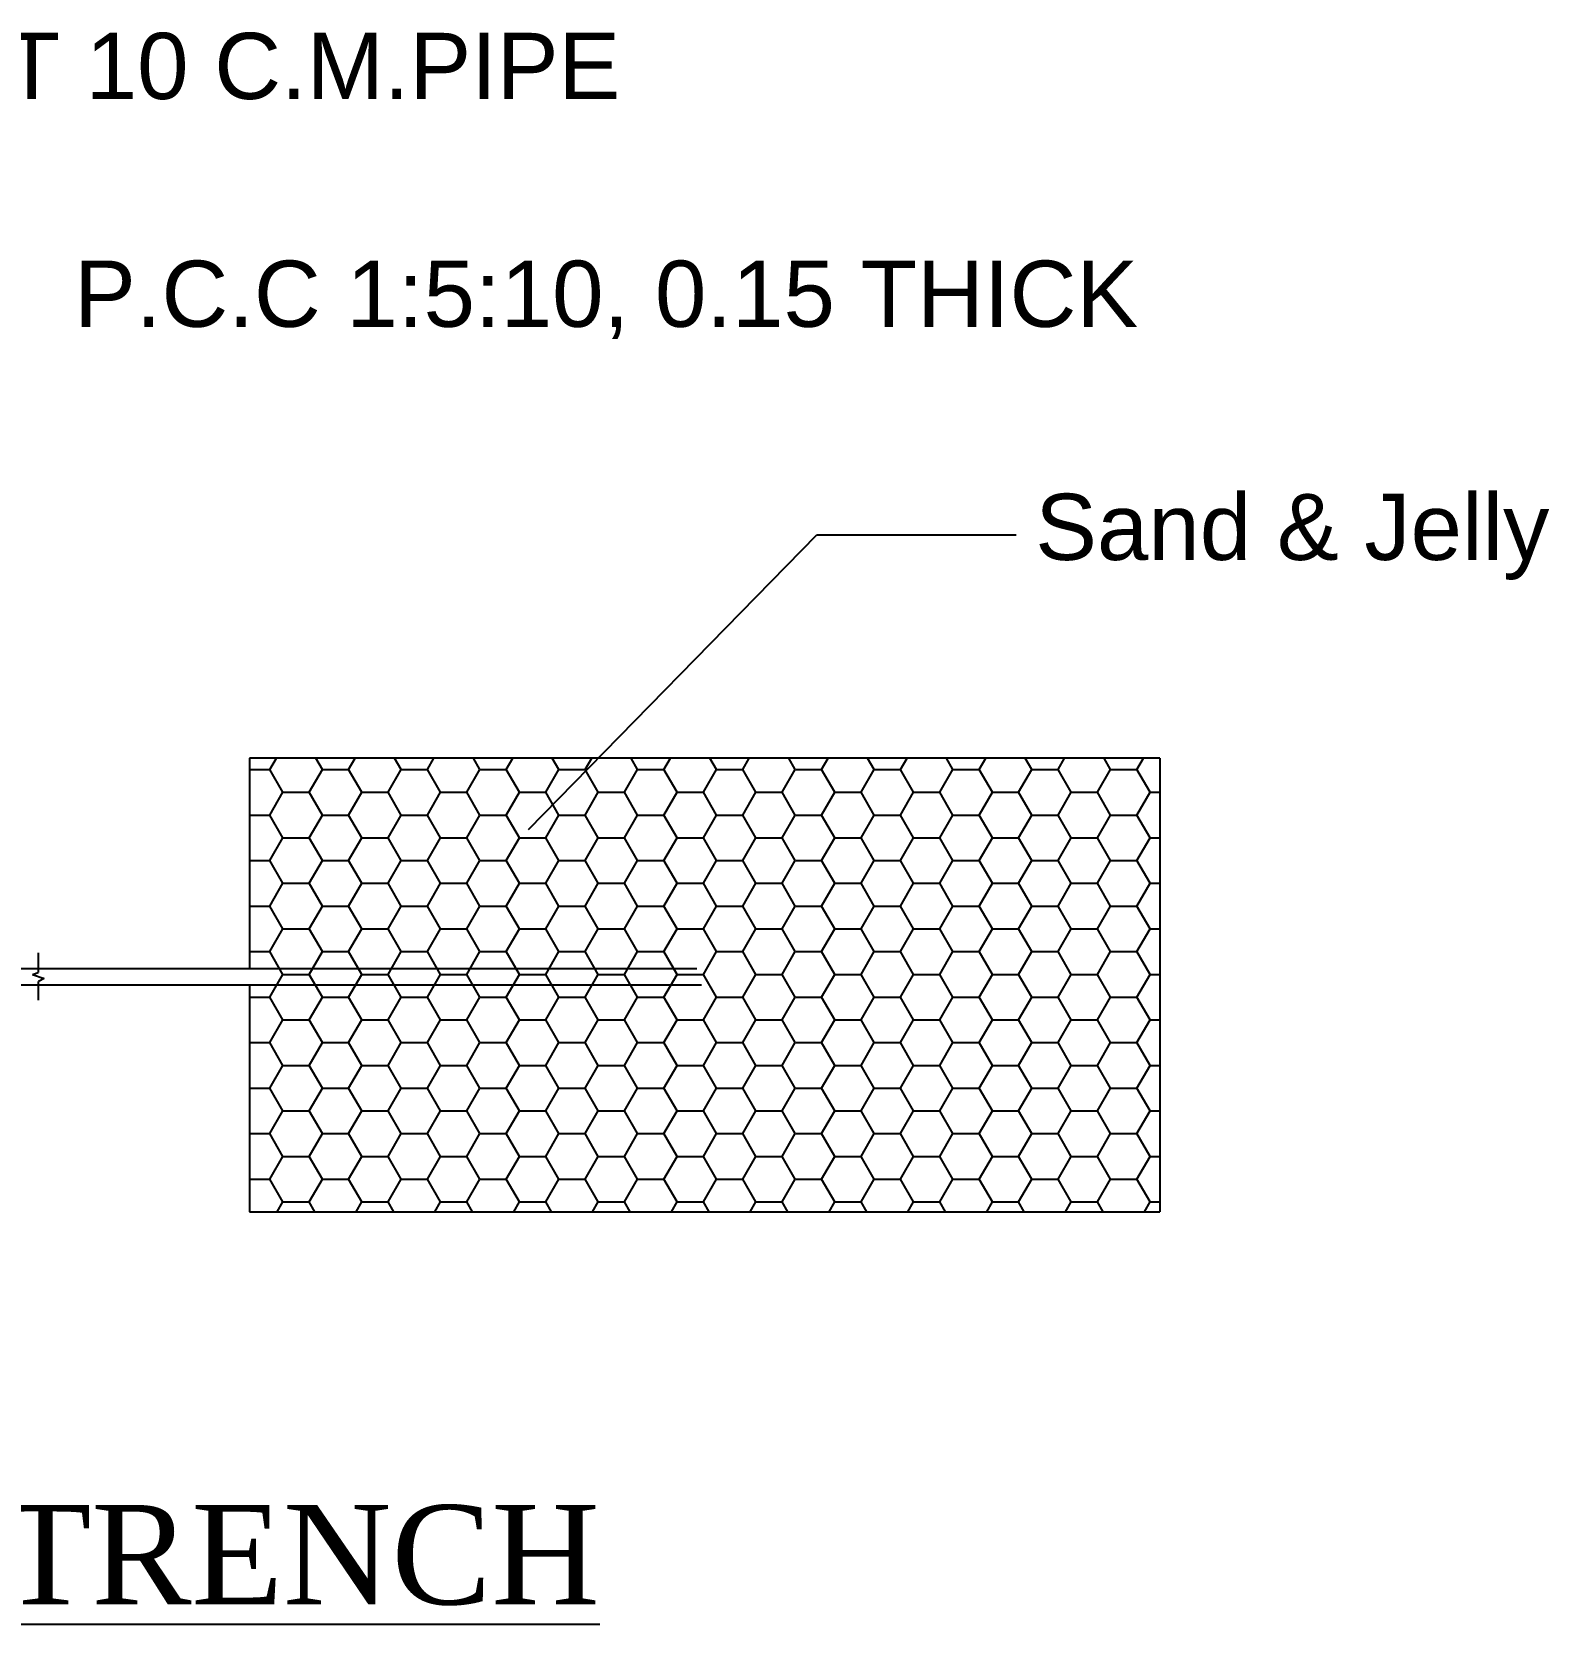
# Model space of a CAD drawing. Header units: metres. Extents: x 75088 to 75192, y -5136 to -5050.
# Drawn here: x 75099.718 to 75104.302, y -5059.92 to -5055.11 of the extents above; entities that cross this region are included whole.
import ezdxf

# ---------------------------------------------------------------- set-up
doc = ezdxf.new("R2010")
doc.units = ezdxf.units.M
doc.header["$MEASUREMENT"] = 0
doc.styles.get("Standard").update_dxf_attribs({"font": 'arial.ttf', "height": 0.25})
doc.styles.add('text - 0.30ht', font='times.ttf', dxfattribs={"height": 0.25})

# ---------------------------------------------------------------- blocks, each defined once
blk = doc.blocks.new('gbcbb')
at = {"ltscale": 0.5}
for p, q in [((4162.7907, -2559.9117), (4163.6612, -2559.0215)), ((4163.6612, -2559.0215), (4164.2641, -2559.0215)), ((4161.3097, -2560.2844), (4161.3097, -2560.3435)), ((4161.292, -2560.3494), (4161.3097, -2560.3435)), ((4161.292, -2560.3494), (4161.3275, -2560.3623)), ((4161.3097, -2560.3708), (4161.3097, -2560.4273)), ((4161.3275, -2560.3623), (4161.3101, -2560.3706))]:
    blk.add_line(p, q, dxfattribs=at)
at = {"color": 3}
for p, q in [((4164.6977, -2559.6965), (4161.9477, -2559.6965)), ((4161.9477, -2559.6965), (4161.9477, -2560.3315)), ((4164.6977, -2559.6965), (4164.6977, -2561.0665)), ((4161.9477, -2560.3815), (4161.9477, -2561.0665)), ((4161.9477, -2561.0665), (4164.6977, -2561.0665))]:
    blk.add_line(p, q, dxfattribs=at)
at = {"ltscale": 0.02}
for p, q in [((4162.009, -2559.7308), (4162.0289, -2559.6965)), ((4162.1678, -2559.7308), (4162.148, -2559.6965)), ((4162.2472, -2559.7308), (4162.267, -2559.6965)), ((4162.4059, -2559.7308), (4162.3861, -2559.6965)), ((4162.4853, -2559.7308), (4162.5051, -2559.6965)), ((4162.644, -2559.7308), (4162.6242, -2559.6965)), ((4162.7234, -2559.7308), (4162.7432, -2559.6965)), ((4162.8822, -2559.7308), (4162.8623, -2559.6965)), ((4162.9615, -2559.7308), (4162.9814, -2559.6965)), ((4163.1203, -2559.7308), (4163.1005, -2559.6965)), ((4163.1997, -2559.7308), (4163.2195, -2559.6965)), ((4163.3584, -2559.7308), (4163.3386, -2559.6965)), ((4163.4378, -2559.7308), (4163.4576, -2559.6965)), ((4163.5965, -2559.7308), (4163.5767, -2559.6965)), ((4163.6759, -2559.7308), (4163.6957, -2559.6965)), ((4163.8347, -2559.7308), (4163.8148, -2559.6965)), ((4163.914, -2559.7308), (4163.9339, -2559.6965)), ((4164.0728, -2559.7308), (4164.053, -2559.6965)), ((4164.1522, -2559.7308), (4164.172, -2559.6965)), ((4164.3109, -2559.7308), (4164.2911, -2559.6965)), ((4164.3903, -2559.7308), (4164.4101, -2559.6965)), ((4164.549, -2559.7308), (4164.5292, -2559.6965)), ((4164.6284, -2559.7308), (4164.6482, -2559.6965)), ((4161.9477, -2559.7308), (4162.0091, -2559.7308)), ((4162.0487, -2559.7995), (4162.009, -2559.7308)), ((4162.1281, -2559.7995), (4162.1678, -2559.7308)), ((4162.1678, -2559.7308), (4162.2472, -2559.7308)), ((4162.2869, -2559.7995), (4162.2472, -2559.7308)), ((4162.3662, -2559.7995), (4162.4059, -2559.7308)), ((4162.4059, -2559.7308), (4162.4853, -2559.7308)), ((4162.525, -2559.7995), (4162.4853, -2559.7308)), ((4162.6044, -2559.7995), (4162.644, -2559.7308)), ((4162.6441, -2559.7308), (4162.7234, -2559.7308)), ((4162.7631, -2559.7995), (4162.7234, -2559.7308)), ((4162.8425, -2559.7995), (4162.8822, -2559.7308)), ((4162.8822, -2559.7308), (4162.9616, -2559.7308)), ((4163.0012, -2559.7995), (4162.9615, -2559.7308)), ((4163.0806, -2559.7995), (4163.1203, -2559.7308)), ((4163.1203, -2559.7308), (4163.1997, -2559.7308)), ((4163.2394, -2559.7995), (4163.1997, -2559.7308)), ((4163.3187, -2559.7995), (4163.3584, -2559.7308)), ((4163.3584, -2559.7308), (4163.4378, -2559.7308)), ((4163.4775, -2559.7995), (4163.4378, -2559.7308)), ((4163.5569, -2559.7995), (4163.5965, -2559.7308)), ((4163.5966, -2559.7308), (4163.6759, -2559.7308)), ((4163.7156, -2559.7995), (4163.6759, -2559.7308)), ((4163.795, -2559.7995), (4163.8347, -2559.7308)), ((4163.8347, -2559.7308), (4163.9141, -2559.7308)), ((4163.9537, -2559.7995), (4163.914, -2559.7308)), ((4164.0331, -2559.7995), (4164.0728, -2559.7308)), ((4164.0728, -2559.7308), (4164.1522, -2559.7308)), ((4164.1919, -2559.7995), (4164.1522, -2559.7308)), ((4164.2712, -2559.7995), (4164.3109, -2559.7308)), ((4164.3109, -2559.7308), (4164.3903, -2559.7308)), ((4164.43, -2559.7995), (4164.3903, -2559.7308)), ((4164.5094, -2559.7995), (4164.549, -2559.7308)), ((4164.5491, -2559.7308), (4164.6284, -2559.7308)), ((4164.6681, -2559.7995), (4164.6284, -2559.7308)), ((4162.009, -2559.8682), (4162.0487, -2559.7995)), ((4162.0487, -2559.7995), (4162.1281, -2559.7995)), ((4162.1678, -2559.8683), (4162.1281, -2559.7995)), ((4162.2472, -2559.8682), (4162.2869, -2559.7995)), ((4162.2869, -2559.7995), (4162.3662, -2559.7995)), ((4162.4059, -2559.8683), (4162.3662, -2559.7995)), ((4162.4853, -2559.8682), (4162.525, -2559.7995)), ((4162.525, -2559.7995), (4162.6044, -2559.7995)), ((4162.644, -2559.8683), (4162.6044, -2559.7995)), ((4162.7234, -2559.8682), (4162.7631, -2559.7995)), ((4162.7631, -2559.7995), (4162.8425, -2559.7995)), ((4162.8822, -2559.8683), (4162.8425, -2559.7995)), ((4162.9615, -2559.8682), (4163.0012, -2559.7995)), ((4163.0012, -2559.7995), (4163.0806, -2559.7995)), ((4163.1203, -2559.8683), (4163.0806, -2559.7995)), ((4163.1997, -2559.8682), (4163.2394, -2559.7995)), ((4163.2394, -2559.7995), (4163.3187, -2559.7995)), ((4163.3584, -2559.8683), (4163.3187, -2559.7995)), ((4163.4378, -2559.8682), (4163.4775, -2559.7995)), ((4163.4775, -2559.7995), (4163.5569, -2559.7995)), ((4163.5965, -2559.8683), (4163.5569, -2559.7995)), ((4163.6759, -2559.8682), (4163.7156, -2559.7995)), ((4163.7156, -2559.7995), (4163.795, -2559.7995)), ((4163.8347, -2559.8683), (4163.795, -2559.7995)), ((4163.914, -2559.8682), (4163.9537, -2559.7995)), ((4163.9537, -2559.7995), (4164.0331, -2559.7995)), ((4164.0728, -2559.8683), (4164.0331, -2559.7995)), ((4164.1522, -2559.8682), (4164.1919, -2559.7995)), ((4164.1919, -2559.7995), (4164.2712, -2559.7995)), ((4164.3109, -2559.8683), (4164.2712, -2559.7995)), ((4164.3903, -2559.8682), (4164.43, -2559.7995)), ((4164.43, -2559.7995), (4164.5094, -2559.7995)), ((4164.549, -2559.8683), (4164.5094, -2559.7995)), ((4164.6284, -2559.8682), (4164.6681, -2559.7995)), ((4164.6681, -2559.7995), (4164.6977, -2559.7995)), ((4161.9477, -2559.8683), (4162.0091, -2559.8683)), ((4162.0487, -2559.937), (4162.009, -2559.8683)), ((4162.1281, -2559.937), (4162.1678, -2559.8682)), ((4162.1678, -2559.8683), (4162.2472, -2559.8683)), ((4162.2869, -2559.937), (4162.2472, -2559.8683)), ((4162.3662, -2559.937), (4162.4059, -2559.8682)), ((4162.4059, -2559.8683), (4162.4853, -2559.8683)), ((4162.525, -2559.937), (4162.4853, -2559.8683)), ((4162.6044, -2559.937), (4162.644, -2559.8682)), ((4162.6441, -2559.8683), (4162.7234, -2559.8683)), ((4162.7631, -2559.937), (4162.7234, -2559.8683)), ((4162.8425, -2559.937), (4162.8822, -2559.8682)), ((4162.8822, -2559.8683), (4162.9616, -2559.8683)), ((4163.0012, -2559.937), (4162.9615, -2559.8683)), ((4163.0806, -2559.937), (4163.1203, -2559.8682)), ((4163.1203, -2559.8683), (4163.1997, -2559.8683)), ((4163.2394, -2559.937), (4163.1997, -2559.8683)), ((4163.3187, -2559.937), (4163.3584, -2559.8682)), ((4163.3584, -2559.8683), (4163.4378, -2559.8683)), ((4163.4775, -2559.937), (4163.4378, -2559.8683)), ((4163.5569, -2559.937), (4163.5965, -2559.8682)), ((4163.5966, -2559.8683), (4163.6759, -2559.8683)), ((4163.7156, -2559.937), (4163.6759, -2559.8683)), ((4163.795, -2559.937), (4163.8347, -2559.8682)), ((4163.8347, -2559.8683), (4163.9141, -2559.8683)), ((4163.9537, -2559.937), (4163.914, -2559.8683)), ((4164.0331, -2559.937), (4164.0728, -2559.8682)), ((4164.0728, -2559.8683), (4164.1522, -2559.8683)), ((4164.1919, -2559.937), (4164.1522, -2559.8683)), ((4164.2712, -2559.937), (4164.3109, -2559.8682)), ((4164.3109, -2559.8683), (4164.3903, -2559.8683)), ((4164.43, -2559.937), (4164.3903, -2559.8683)), ((4164.5094, -2559.937), (4164.549, -2559.8682)), ((4164.5491, -2559.8683), (4164.6284, -2559.8683)), ((4164.6681, -2559.937), (4164.6284, -2559.8683)), ((4162.009, -2560.0057), (4162.0487, -2559.937)), ((4162.0487, -2559.937), (4162.1281, -2559.937)), ((4162.1678, -2560.0057), (4162.1281, -2559.937)), ((4162.2472, -2560.0057), (4162.2869, -2559.937)), ((4162.2869, -2559.937), (4162.3662, -2559.937)), ((4162.4059, -2560.0057), (4162.3662, -2559.937)), ((4162.4853, -2560.0057), (4162.525, -2559.937)), ((4162.525, -2559.937), (4162.6044, -2559.937)), ((4162.644, -2560.0057), (4162.6044, -2559.937)), ((4162.7234, -2560.0057), (4162.7631, -2559.937)), ((4162.7631, -2559.937), (4162.8425, -2559.937)), ((4162.8822, -2560.0057), (4162.8425, -2559.937)), ((4162.9615, -2560.0057), (4163.0012, -2559.937)), ((4163.0012, -2559.937), (4163.0806, -2559.937)), ((4163.1203, -2560.0057), (4163.0806, -2559.937)), ((4163.1997, -2560.0057), (4163.2394, -2559.937)), ((4163.2394, -2559.937), (4163.3187, -2559.937)), ((4163.3584, -2560.0057), (4163.3187, -2559.937)), ((4163.4378, -2560.0057), (4163.4775, -2559.937)), ((4163.4775, -2559.937), (4163.5569, -2559.937)), ((4163.5965, -2560.0057), (4163.5569, -2559.937)), ((4163.6759, -2560.0057), (4163.7156, -2559.937)), ((4163.7156, -2559.937), (4163.795, -2559.937)), ((4163.8347, -2560.0057), (4163.795, -2559.937)), ((4163.914, -2560.0057), (4163.9537, -2559.937)), ((4163.9537, -2559.937), (4164.0331, -2559.937)), ((4164.0728, -2560.0057), (4164.0331, -2559.937)), ((4164.1522, -2560.0057), (4164.1919, -2559.937)), ((4164.1919, -2559.937), (4164.2712, -2559.937)), ((4164.3109, -2560.0057), (4164.2712, -2559.937)), ((4164.3903, -2560.0057), (4164.43, -2559.937)), ((4164.43, -2559.937), (4164.5094, -2559.937)), ((4164.549, -2560.0057), (4164.5094, -2559.937)), ((4164.6284, -2560.0057), (4164.6681, -2559.937)), ((4164.6681, -2559.937), (4164.6977, -2559.937)), ((4161.9477, -2560.0057), (4162.0091, -2560.0057)), ((4162.0487, -2560.0745), (4162.009, -2560.0057)), ((4162.1281, -2560.0745), (4162.1678, -2560.0057)), ((4162.1678, -2560.0057), (4162.2472, -2560.0057)), ((4162.2869, -2560.0745), (4162.2472, -2560.0057)), ((4162.3662, -2560.0745), (4162.4059, -2560.0057)), ((4162.4059, -2560.0057), (4162.4853, -2560.0057)), ((4162.525, -2560.0745), (4162.4853, -2560.0057)), ((4162.6044, -2560.0745), (4162.644, -2560.0057)), ((4162.6441, -2560.0057), (4162.7234, -2560.0057)), ((4162.7631, -2560.0745), (4162.7234, -2560.0057)), ((4162.8425, -2560.0745), (4162.8822, -2560.0057)), ((4162.8822, -2560.0057), (4162.9616, -2560.0057)), ((4163.0012, -2560.0745), (4162.9615, -2560.0057)), ((4163.0806, -2560.0745), (4163.1203, -2560.0057)), ((4163.1203, -2560.0057), (4163.1997, -2560.0057)), ((4163.2394, -2560.0745), (4163.1997, -2560.0057)), ((4163.3187, -2560.0745), (4163.3584, -2560.0057)), ((4163.3584, -2560.0057), (4163.4378, -2560.0057)), ((4163.4775, -2560.0745), (4163.4378, -2560.0057)), ((4163.5569, -2560.0745), (4163.5965, -2560.0057)), ((4163.5966, -2560.0057), (4163.6759, -2560.0057)), ((4163.7156, -2560.0745), (4163.6759, -2560.0057)), ((4163.795, -2560.0745), (4163.8347, -2560.0057)), ((4163.8347, -2560.0057), (4163.9141, -2560.0057)), ((4163.9537, -2560.0745), (4163.914, -2560.0057)), ((4164.0331, -2560.0745), (4164.0728, -2560.0057)), ((4164.0728, -2560.0057), (4164.1522, -2560.0057)), ((4164.1919, -2560.0745), (4164.1522, -2560.0057)), ((4164.2712, -2560.0745), (4164.3109, -2560.0057)), ((4164.3109, -2560.0057), (4164.3903, -2560.0057)), ((4164.43, -2560.0745), (4164.3903, -2560.0057)), ((4164.5094, -2560.0745), (4164.549, -2560.0057)), ((4164.5491, -2560.0057), (4164.6284, -2560.0057)), ((4164.6681, -2560.0745), (4164.6284, -2560.0057)), ((4162.009, -2560.1432), (4162.0487, -2560.0745)), ((4162.0487, -2560.0745), (4162.1281, -2560.0745)), ((4162.1678, -2560.1432), (4162.1281, -2560.0745)), ((4162.2472, -2560.1432), (4162.2869, -2560.0745)), ((4162.2869, -2560.0745), (4162.3662, -2560.0745)), ((4162.4059, -2560.1432), (4162.3662, -2560.0745)), ((4162.4853, -2560.1432), (4162.525, -2560.0745)), ((4162.525, -2560.0745), (4162.6044, -2560.0745)), ((4162.644, -2560.1432), (4162.6044, -2560.0745)), ((4162.7234, -2560.1432), (4162.7631, -2560.0745)), ((4162.7631, -2560.0745), (4162.8425, -2560.0745)), ((4162.8822, -2560.1432), (4162.8425, -2560.0745)), ((4162.9615, -2560.1432), (4163.0012, -2560.0745)), ((4163.0012, -2560.0745), (4163.0806, -2560.0745)), ((4163.1203, -2560.1432), (4163.0806, -2560.0745)), ((4163.1997, -2560.1432), (4163.2394, -2560.0745)), ((4163.2394, -2560.0745), (4163.3187, -2560.0745)), ((4163.3584, -2560.1432), (4163.3187, -2560.0745)), ((4163.4378, -2560.1432), (4163.4775, -2560.0745)), ((4163.4775, -2560.0745), (4163.5569, -2560.0745)), ((4163.5965, -2560.1432), (4163.5569, -2560.0745)), ((4163.6759, -2560.1432), (4163.7156, -2560.0745)), ((4163.7156, -2560.0745), (4163.795, -2560.0745)), ((4163.8347, -2560.1432), (4163.795, -2560.0745)), ((4163.914, -2560.1432), (4163.9537, -2560.0745)), ((4163.9537, -2560.0745), (4164.0331, -2560.0745)), ((4164.0728, -2560.1432), (4164.0331, -2560.0745)), ((4164.1522, -2560.1432), (4164.1919, -2560.0745)), ((4164.1919, -2560.0745), (4164.2712, -2560.0745)), ((4164.3109, -2560.1432), (4164.2712, -2560.0745)), ((4164.3903, -2560.1432), (4164.43, -2560.0745)), ((4164.43, -2560.0745), (4164.5094, -2560.0745)), ((4164.549, -2560.1432), (4164.5094, -2560.0745)), ((4164.6284, -2560.1432), (4164.6681, -2560.0745)), ((4164.6681, -2560.0745), (4164.6977, -2560.0745)), ((4161.9477, -2560.1432), (4162.0091, -2560.1432)), ((4162.0487, -2560.212), (4162.009, -2560.1432)), ((4162.1281, -2560.2119), (4162.1678, -2560.1432)), ((4162.1678, -2560.1432), (4162.2472, -2560.1432)), ((4162.2869, -2560.212), (4162.2472, -2560.1432)), ((4162.3662, -2560.2119), (4162.4059, -2560.1432)), ((4162.4059, -2560.1432), (4162.4853, -2560.1432)), ((4162.525, -2560.212), (4162.4853, -2560.1432)), ((4162.6044, -2560.2119), (4162.644, -2560.1432)), ((4162.6441, -2560.1432), (4162.7234, -2560.1432)), ((4162.7631, -2560.212), (4162.7234, -2560.1432)), ((4162.8425, -2560.2119), (4162.8822, -2560.1432)), ((4162.8822, -2560.1432), (4162.9616, -2560.1432)), ((4163.0012, -2560.212), (4162.9615, -2560.1432)), ((4163.0806, -2560.2119), (4163.1203, -2560.1432)), ((4163.1203, -2560.1432), (4163.1997, -2560.1432)), ((4163.2394, -2560.212), (4163.1997, -2560.1432)), ((4163.3187, -2560.2119), (4163.3584, -2560.1432)), ((4163.3584, -2560.1432), (4163.4378, -2560.1432)), ((4163.4775, -2560.212), (4163.4378, -2560.1432)), ((4163.5569, -2560.2119), (4163.5965, -2560.1432)), ((4163.5966, -2560.1432), (4163.6759, -2560.1432)), ((4163.7156, -2560.212), (4163.6759, -2560.1432)), ((4163.795, -2560.2119), (4163.8347, -2560.1432)), ((4163.8347, -2560.1432), (4163.9141, -2560.1432)), ((4163.9537, -2560.212), (4163.914, -2560.1432)), ((4164.0331, -2560.2119), (4164.0728, -2560.1432)), ((4164.0728, -2560.1432), (4164.1522, -2560.1432)), ((4164.1919, -2560.212), (4164.1522, -2560.1432)), ((4164.2712, -2560.2119), (4164.3109, -2560.1432)), ((4164.3109, -2560.1432), (4164.3903, -2560.1432)), ((4164.43, -2560.212), (4164.3903, -2560.1432)), ((4164.5094, -2560.2119), (4164.549, -2560.1432)), ((4164.5491, -2560.1432), (4164.6284, -2560.1432)), ((4164.6681, -2560.212), (4164.6284, -2560.1432)), ((4162.009, -2560.2807), (4162.0487, -2560.2119)), ((4162.0487, -2560.212), (4162.1281, -2560.212)), ((4162.1678, -2560.2807), (4162.1281, -2560.212)), ((4162.2472, -2560.2807), (4162.2869, -2560.2119)), ((4162.2869, -2560.212), (4162.3662, -2560.212)), ((4162.4059, -2560.2807), (4162.3662, -2560.212)), ((4162.4853, -2560.2807), (4162.525, -2560.2119)), ((4162.525, -2560.212), (4162.6044, -2560.212)), ((4162.644, -2560.2807), (4162.6044, -2560.212)), ((4162.7234, -2560.2807), (4162.7631, -2560.2119)), ((4162.7631, -2560.212), (4162.8425, -2560.212)), ((4162.8822, -2560.2807), (4162.8425, -2560.212)), ((4162.9615, -2560.2807), (4163.0012, -2560.2119)), ((4163.0012, -2560.212), (4163.0806, -2560.212)), ((4163.1203, -2560.2807), (4163.0806, -2560.212)), ((4163.1997, -2560.2807), (4163.2394, -2560.2119)), ((4163.2394, -2560.212), (4163.3187, -2560.212)), ((4163.3584, -2560.2807), (4163.3187, -2560.212)), ((4163.4378, -2560.2807), (4163.4775, -2560.2119)), ((4163.4775, -2560.212), (4163.5569, -2560.212)), ((4163.5965, -2560.2807), (4163.5569, -2560.212)), ((4163.6759, -2560.2807), (4163.7156, -2560.2119)), ((4163.7156, -2560.212), (4163.795, -2560.212)), ((4163.8347, -2560.2807), (4163.795, -2560.212)), ((4163.914, -2560.2807), (4163.9537, -2560.2119)), ((4163.9537, -2560.212), (4164.0331, -2560.212)), ((4164.0728, -2560.2807), (4164.0331, -2560.212)), ((4164.1522, -2560.2807), (4164.1919, -2560.2119)), ((4164.1919, -2560.212), (4164.2712, -2560.212)), ((4164.3109, -2560.2807), (4164.2712, -2560.212)), ((4164.3903, -2560.2807), (4164.43, -2560.2119)), ((4164.43, -2560.212), (4164.5094, -2560.212)), ((4164.549, -2560.2807), (4164.5094, -2560.212)), ((4164.6284, -2560.2807), (4164.6681, -2560.2119)), ((4164.6681, -2560.212), (4164.6977, -2560.212)), ((4161.9477, -2560.2807), (4162.0091, -2560.2807)), ((4162.0487, -2560.3494), (4162.009, -2560.2807)), ((4162.1281, -2560.3494), (4162.1678, -2560.2807)), ((4162.1678, -2560.2807), (4162.2472, -2560.2807)), ((4162.2869, -2560.3494), (4162.2472, -2560.2807)), ((4162.3662, -2560.3494), (4162.4059, -2560.2807)), ((4162.4059, -2560.2807), (4162.4853, -2560.2807)), ((4162.525, -2560.3494), (4162.4853, -2560.2807)), ((4162.6044, -2560.3494), (4162.644, -2560.2807)), ((4162.6441, -2560.2807), (4162.7234, -2560.2807)), ((4162.7631, -2560.3494), (4162.7234, -2560.2807)), ((4162.8425, -2560.3494), (4162.8822, -2560.2807)), ((4162.8822, -2560.2807), (4162.9616, -2560.2807)), ((4163.0012, -2560.3494), (4162.9615, -2560.2807)), ((4163.0806, -2560.3494), (4163.1203, -2560.2807)), ((4163.1203, -2560.2807), (4163.1997, -2560.2807)), ((4163.2394, -2560.3494), (4163.1997, -2560.2807)), ((4163.3187, -2560.3494), (4163.3584, -2560.2807)), ((4163.3584, -2560.2807), (4163.4378, -2560.2807)), ((4163.4775, -2560.3494), (4163.4378, -2560.2807)), ((4163.5569, -2560.3494), (4163.5965, -2560.2807)), ((4163.5966, -2560.2807), (4163.6759, -2560.2807)), ((4163.7156, -2560.3494), (4163.6759, -2560.2807)), ((4163.795, -2560.3494), (4163.8347, -2560.2807)), ((4163.8347, -2560.2807), (4163.9141, -2560.2807)), ((4163.9537, -2560.3494), (4163.914, -2560.2807)), ((4164.0331, -2560.3494), (4164.0728, -2560.2807)), ((4164.0728, -2560.2807), (4164.1522, -2560.2807)), ((4164.1919, -2560.3494), (4164.1522, -2560.2807)), ((4164.2712, -2560.3494), (4164.3109, -2560.2807)), ((4164.3109, -2560.2807), (4164.3903, -2560.2807)), ((4164.43, -2560.3494), (4164.3903, -2560.2807)), ((4164.5094, -2560.3494), (4164.549, -2560.2807)), ((4164.5491, -2560.2807), (4164.6284, -2560.2807)), ((4164.6681, -2560.3494), (4164.6284, -2560.2807)), ((4161.0665, -2560.3315), (4163.2992, -2560.3315)), ((4161.0665, -2560.3815), (4163.3128, -2560.3815)), ((4162.009, -2560.4182), (4162.0487, -2560.3494)), ((4162.0487, -2560.3494), (4162.1281, -2560.3494)), ((4162.1678, -2560.4182), (4162.1281, -2560.3494)), ((4162.2472, -2560.4182), (4162.2869, -2560.3494)), ((4162.2869, -2560.3494), (4162.3662, -2560.3494)), ((4162.4059, -2560.4182), (4162.3662, -2560.3494)), ((4162.4853, -2560.4182), (4162.525, -2560.3494)), ((4162.525, -2560.3494), (4162.6044, -2560.3494)), ((4162.644, -2560.4182), (4162.6044, -2560.3494)), ((4162.7234, -2560.4182), (4162.7631, -2560.3494)), ((4162.7631, -2560.3494), (4162.8425, -2560.3494)), ((4162.8822, -2560.4182), (4162.8425, -2560.3494)), ((4162.9615, -2560.4182), (4163.0012, -2560.3494)), ((4163.0012, -2560.3494), (4163.0806, -2560.3494)), ((4163.1203, -2560.4182), (4163.0806, -2560.3494)), ((4163.1997, -2560.4182), (4163.2394, -2560.3494)), ((4163.2394, -2560.3494), (4163.3187, -2560.3494)), ((4163.3584, -2560.4182), (4163.3187, -2560.3494)), ((4163.4378, -2560.4182), (4163.4775, -2560.3494)), ((4163.4775, -2560.3494), (4163.5569, -2560.3494)), ((4163.5965, -2560.4182), (4163.5569, -2560.3494)), ((4163.6759, -2560.4182), (4163.7156, -2560.3494)), ((4163.7156, -2560.3494), (4163.795, -2560.3494)), ((4163.8347, -2560.4182), (4163.795, -2560.3494)), ((4163.914, -2560.4182), (4163.9537, -2560.3494)), ((4163.9537, -2560.3494), (4164.0331, -2560.3494)), ((4164.0728, -2560.4182), (4164.0331, -2560.3494)), ((4164.1522, -2560.4182), (4164.1919, -2560.3494)), ((4164.1919, -2560.3494), (4164.2712, -2560.3494)), ((4164.3109, -2560.4182), (4164.2712, -2560.3494)), ((4164.3903, -2560.4182), (4164.43, -2560.3494)), ((4164.43, -2560.3494), (4164.5094, -2560.3494)), ((4164.549, -2560.4182), (4164.5094, -2560.3494)), ((4164.6284, -2560.4182), (4164.6681, -2560.3494)), ((4164.6681, -2560.3494), (4164.6977, -2560.3494)), ((4161.9477, -2560.4182), (4162.0091, -2560.4182)), ((4162.0487, -2560.4869), (4162.009, -2560.4182)), ((4162.1281, -2560.4869), (4162.1678, -2560.4182)), ((4162.1678, -2560.4182), (4162.2472, -2560.4182)), ((4162.2869, -2560.4869), (4162.2472, -2560.4182)), ((4162.3662, -2560.4869), (4162.4059, -2560.4182)), ((4162.4059, -2560.4182), (4162.4853, -2560.4182)), ((4162.525, -2560.4869), (4162.4853, -2560.4182)), ((4162.6044, -2560.4869), (4162.644, -2560.4182)), ((4162.6441, -2560.4182), (4162.7234, -2560.4182)), ((4162.7631, -2560.4869), (4162.7234, -2560.4182)), ((4162.8425, -2560.4869), (4162.8822, -2560.4182)), ((4162.8822, -2560.4182), (4162.9616, -2560.4182)), ((4163.0012, -2560.4869), (4162.9615, -2560.4182)), ((4163.0806, -2560.4869), (4163.1203, -2560.4182)), ((4163.1203, -2560.4182), (4163.1997, -2560.4182)), ((4163.2394, -2560.4869), (4163.1997, -2560.4182)), ((4163.3187, -2560.4869), (4163.3584, -2560.4182)), ((4163.3584, -2560.4182), (4163.4378, -2560.4182)), ((4163.4775, -2560.4869), (4163.4378, -2560.4182)), ((4163.5569, -2560.4869), (4163.5965, -2560.4182)), ((4163.5966, -2560.4182), (4163.6759, -2560.4182)), ((4163.7156, -2560.4869), (4163.6759, -2560.4182)), ((4163.795, -2560.4869), (4163.8347, -2560.4182)), ((4163.8347, -2560.4182), (4163.9141, -2560.4182)), ((4163.9537, -2560.4869), (4163.914, -2560.4182)), ((4164.0331, -2560.4869), (4164.0728, -2560.4182)), ((4164.0728, -2560.4182), (4164.1522, -2560.4182)), ((4164.1919, -2560.4869), (4164.1522, -2560.4182)), ((4164.2712, -2560.4869), (4164.3109, -2560.4182)), ((4164.3109, -2560.4182), (4164.3903, -2560.4182)), ((4164.43, -2560.4869), (4164.3903, -2560.4182)), ((4164.5094, -2560.4869), (4164.549, -2560.4182)), ((4164.5491, -2560.4182), (4164.6284, -2560.4182)), ((4164.6681, -2560.4869), (4164.6284, -2560.4182)), ((4162.009, -2560.5557), (4162.0487, -2560.4869)), ((4162.0487, -2560.4869), (4162.1281, -2560.4869)), ((4162.1678, -2560.5557), (4162.1281, -2560.4869)), ((4162.2472, -2560.5557), (4162.2869, -2560.4869)), ((4162.2869, -2560.4869), (4162.3662, -2560.4869)), ((4162.4059, -2560.5557), (4162.3662, -2560.4869)), ((4162.4853, -2560.5557), (4162.525, -2560.4869)), ((4162.525, -2560.4869), (4162.6044, -2560.4869)), ((4162.644, -2560.5557), (4162.6044, -2560.4869)), ((4162.7234, -2560.5557), (4162.7631, -2560.4869)), ((4162.7631, -2560.4869), (4162.8425, -2560.4869)), ((4162.8822, -2560.5557), (4162.8425, -2560.4869)), ((4162.9615, -2560.5557), (4163.0012, -2560.4869)), ((4163.0012, -2560.4869), (4163.0806, -2560.4869)), ((4163.1203, -2560.5557), (4163.0806, -2560.4869)), ((4163.1997, -2560.5557), (4163.2394, -2560.4869)), ((4163.2394, -2560.4869), (4163.3187, -2560.4869)), ((4163.3584, -2560.5557), (4163.3187, -2560.4869)), ((4163.4378, -2560.5557), (4163.4775, -2560.4869)), ((4163.4775, -2560.4869), (4163.5569, -2560.4869)), ((4163.5965, -2560.5557), (4163.5569, -2560.4869)), ((4163.6759, -2560.5557), (4163.7156, -2560.4869)), ((4163.7156, -2560.4869), (4163.795, -2560.4869)), ((4163.8347, -2560.5557), (4163.795, -2560.4869)), ((4163.914, -2560.5557), (4163.9537, -2560.4869)), ((4163.9537, -2560.4869), (4164.0331, -2560.4869)), ((4164.0728, -2560.5557), (4164.0331, -2560.4869)), ((4164.1522, -2560.5557), (4164.1919, -2560.4869)), ((4164.1919, -2560.4869), (4164.2712, -2560.4869)), ((4164.3109, -2560.5557), (4164.2712, -2560.4869)), ((4164.3903, -2560.5557), (4164.43, -2560.4869)), ((4164.43, -2560.4869), (4164.5094, -2560.4869)), ((4164.549, -2560.5557), (4164.5094, -2560.4869)), ((4164.6284, -2560.5557), (4164.6681, -2560.4869)), ((4164.6681, -2560.4869), (4164.6977, -2560.4869)), ((4161.9477, -2560.5557), (4162.0091, -2560.5557)), ((4162.0487, -2560.6244), (4162.009, -2560.5557)), ((4162.1281, -2560.6244), (4162.1678, -2560.5557)), ((4162.1678, -2560.5557), (4162.2472, -2560.5557)), ((4162.2869, -2560.6244), (4162.2472, -2560.5557)), ((4162.3662, -2560.6244), (4162.4059, -2560.5557)), ((4162.4059, -2560.5557), (4162.4853, -2560.5557)), ((4162.525, -2560.6244), (4162.4853, -2560.5557)), ((4162.6044, -2560.6244), (4162.644, -2560.5557)), ((4162.6441, -2560.5557), (4162.7234, -2560.5557)), ((4162.7631, -2560.6244), (4162.7234, -2560.5557)), ((4162.8425, -2560.6244), (4162.8822, -2560.5557)), ((4162.8822, -2560.5557), (4162.9616, -2560.5557)), ((4163.0012, -2560.6244), (4162.9615, -2560.5557)), ((4163.0806, -2560.6244), (4163.1203, -2560.5557)), ((4163.1203, -2560.5557), (4163.1997, -2560.5557)), ((4163.2394, -2560.6244), (4163.1997, -2560.5557)), ((4163.3187, -2560.6244), (4163.3584, -2560.5557)), ((4163.3584, -2560.5557), (4163.4378, -2560.5557)), ((4163.4775, -2560.6244), (4163.4378, -2560.5557)), ((4163.5569, -2560.6244), (4163.5965, -2560.5557)), ((4163.5966, -2560.5557), (4163.6759, -2560.5557)), ((4163.7156, -2560.6244), (4163.6759, -2560.5557)), ((4163.795, -2560.6244), (4163.8347, -2560.5557)), ((4163.8347, -2560.5557), (4163.9141, -2560.5557)), ((4163.9537, -2560.6244), (4163.914, -2560.5557)), ((4164.0331, -2560.6244), (4164.0728, -2560.5557)), ((4164.0728, -2560.5557), (4164.1522, -2560.5557)), ((4164.1919, -2560.6244), (4164.1522, -2560.5557)), ((4164.2712, -2560.6244), (4164.3109, -2560.5557)), ((4164.3109, -2560.5557), (4164.3903, -2560.5557)), ((4164.43, -2560.6244), (4164.3903, -2560.5557)), ((4164.5094, -2560.6244), (4164.549, -2560.5557)), ((4164.5491, -2560.5557), (4164.6284, -2560.5557)), ((4164.6681, -2560.6244), (4164.6284, -2560.5557)), ((4162.009, -2560.6931), (4162.0487, -2560.6244)), ((4162.0487, -2560.6244), (4162.1281, -2560.6244)), ((4162.1678, -2560.6932), (4162.1281, -2560.6244)), ((4162.2472, -2560.6931), (4162.2869, -2560.6244)), ((4162.2869, -2560.6244), (4162.3662, -2560.6244)), ((4162.4059, -2560.6932), (4162.3662, -2560.6244)), ((4162.4853, -2560.6931), (4162.525, -2560.6244)), ((4162.525, -2560.6244), (4162.6044, -2560.6244)), ((4162.644, -2560.6932), (4162.6044, -2560.6244)), ((4162.7234, -2560.6931), (4162.7631, -2560.6244)), ((4162.7631, -2560.6244), (4162.8425, -2560.6244)), ((4162.8822, -2560.6932), (4162.8425, -2560.6244)), ((4162.9615, -2560.6931), (4163.0012, -2560.6244)), ((4163.0012, -2560.6244), (4163.0806, -2560.6244)), ((4163.1203, -2560.6932), (4163.0806, -2560.6244)), ((4163.1997, -2560.6931), (4163.2394, -2560.6244)), ((4163.2394, -2560.6244), (4163.3187, -2560.6244)), ((4163.3584, -2560.6932), (4163.3187, -2560.6244)), ((4163.4378, -2560.6931), (4163.4775, -2560.6244)), ((4163.4775, -2560.6244), (4163.5569, -2560.6244)), ((4163.5965, -2560.6932), (4163.5569, -2560.6244)), ((4163.6759, -2560.6931), (4163.7156, -2560.6244)), ((4163.7156, -2560.6244), (4163.795, -2560.6244)), ((4163.8347, -2560.6932), (4163.795, -2560.6244)), ((4163.914, -2560.6931), (4163.9537, -2560.6244)), ((4163.9537, -2560.6244), (4164.0331, -2560.6244)), ((4164.0728, -2560.6932), (4164.0331, -2560.6244)), ((4164.1522, -2560.6931), (4164.1919, -2560.6244)), ((4164.1919, -2560.6244), (4164.2712, -2560.6244)), ((4164.3109, -2560.6932), (4164.2712, -2560.6244)), ((4164.3903, -2560.6931), (4164.43, -2560.6244)), ((4164.43, -2560.6244), (4164.5094, -2560.6244)), ((4164.549, -2560.6932), (4164.5094, -2560.6244)), ((4164.6284, -2560.6931), (4164.6681, -2560.6244)), ((4164.6681, -2560.6244), (4164.6977, -2560.6244)), ((4161.9477, -2560.6931), (4162.0091, -2560.6931)), ((4162.0487, -2560.7619), (4162.009, -2560.6932)), ((4162.1281, -2560.7619), (4162.1678, -2560.6931)), ((4162.1678, -2560.6931), (4162.2472, -2560.6931)), ((4162.2869, -2560.7619), (4162.2472, -2560.6932)), ((4162.3662, -2560.7619), (4162.4059, -2560.6931)), ((4162.4059, -2560.6931), (4162.4853, -2560.6931)), ((4162.525, -2560.7619), (4162.4853, -2560.6932)), ((4162.6044, -2560.7619), (4162.644, -2560.6931)), ((4162.6441, -2560.6931), (4162.7234, -2560.6931)), ((4162.7631, -2560.7619), (4162.7234, -2560.6932)), ((4162.8425, -2560.7619), (4162.8822, -2560.6931)), ((4162.8822, -2560.6931), (4162.9616, -2560.6931)), ((4163.0012, -2560.7619), (4162.9615, -2560.6932)), ((4163.0806, -2560.7619), (4163.1203, -2560.6931)), ((4163.1203, -2560.6931), (4163.1997, -2560.6931)), ((4163.2394, -2560.7619), (4163.1997, -2560.6932)), ((4163.3187, -2560.7619), (4163.3584, -2560.6931)), ((4163.3584, -2560.6931), (4163.4378, -2560.6931)), ((4163.4775, -2560.7619), (4163.4378, -2560.6932)), ((4163.5569, -2560.7619), (4163.5965, -2560.6931)), ((4163.5966, -2560.6931), (4163.6759, -2560.6931)), ((4163.7156, -2560.7619), (4163.6759, -2560.6932)), ((4163.795, -2560.7619), (4163.8347, -2560.6931)), ((4163.8347, -2560.6931), (4163.9141, -2560.6931)), ((4163.9537, -2560.7619), (4163.914, -2560.6932)), ((4164.0331, -2560.7619), (4164.0728, -2560.6931)), ((4164.0728, -2560.6931), (4164.1522, -2560.6931)), ((4164.1919, -2560.7619), (4164.1522, -2560.6932)), ((4164.2712, -2560.7619), (4164.3109, -2560.6931)), ((4164.3109, -2560.6931), (4164.3903, -2560.6931)), ((4164.43, -2560.7619), (4164.3903, -2560.6932)), ((4164.5094, -2560.7619), (4164.549, -2560.6931)), ((4164.5491, -2560.6931), (4164.6284, -2560.6931)), ((4164.6681, -2560.7619), (4164.6284, -2560.6932)), ((4162.009, -2560.8306), (4162.0487, -2560.7619)), ((4162.0487, -2560.7619), (4162.1281, -2560.7619)), ((4162.1678, -2560.8306), (4162.1281, -2560.7619)), ((4162.2472, -2560.8306), (4162.2869, -2560.7619)), ((4162.2869, -2560.7619), (4162.3662, -2560.7619)), ((4162.4059, -2560.8306), (4162.3662, -2560.7619)), ((4162.4853, -2560.8306), (4162.525, -2560.7619)), ((4162.525, -2560.7619), (4162.6044, -2560.7619)), ((4162.644, -2560.8306), (4162.6044, -2560.7619)), ((4162.7234, -2560.8306), (4162.7631, -2560.7619)), ((4162.7631, -2560.7619), (4162.8425, -2560.7619)), ((4162.8822, -2560.8306), (4162.8425, -2560.7619)), ((4162.9615, -2560.8306), (4163.0012, -2560.7619)), ((4163.0012, -2560.7619), (4163.0806, -2560.7619)), ((4163.1203, -2560.8306), (4163.0806, -2560.7619)), ((4163.1997, -2560.8306), (4163.2394, -2560.7619)), ((4163.2394, -2560.7619), (4163.3187, -2560.7619)), ((4163.3584, -2560.8306), (4163.3187, -2560.7619)), ((4163.4378, -2560.8306), (4163.4775, -2560.7619)), ((4163.4775, -2560.7619), (4163.5569, -2560.7619)), ((4163.5965, -2560.8306), (4163.5569, -2560.7619)), ((4163.6759, -2560.8306), (4163.7156, -2560.7619)), ((4163.7156, -2560.7619), (4163.795, -2560.7619)), ((4163.8347, -2560.8306), (4163.795, -2560.7619)), ((4163.914, -2560.8306), (4163.9537, -2560.7619)), ((4163.9537, -2560.7619), (4164.0331, -2560.7619)), ((4164.0728, -2560.8306), (4164.0331, -2560.7619)), ((4164.1522, -2560.8306), (4164.1919, -2560.7619)), ((4164.1919, -2560.7619), (4164.2712, -2560.7619)), ((4164.3109, -2560.8306), (4164.2712, -2560.7619)), ((4164.3903, -2560.8306), (4164.43, -2560.7619)), ((4164.43, -2560.7619), (4164.5094, -2560.7619)), ((4164.549, -2560.8306), (4164.5094, -2560.7619)), ((4164.6284, -2560.8306), (4164.6681, -2560.7619)), ((4164.6681, -2560.7619), (4164.6977, -2560.7619)), ((4161.9477, -2560.8306), (4162.0091, -2560.8306)), ((4162.0487, -2560.8994), (4162.009, -2560.8306)), ((4162.1281, -2560.8994), (4162.1678, -2560.8306)), ((4162.1678, -2560.8306), (4162.2472, -2560.8306)), ((4162.2869, -2560.8994), (4162.2472, -2560.8306)), ((4162.3662, -2560.8994), (4162.4059, -2560.8306)), ((4162.4059, -2560.8306), (4162.4853, -2560.8306)), ((4162.525, -2560.8994), (4162.4853, -2560.8306)), ((4162.6044, -2560.8994), (4162.644, -2560.8306)), ((4162.6441, -2560.8306), (4162.7234, -2560.8306)), ((4162.7631, -2560.8994), (4162.7234, -2560.8306)), ((4162.8425, -2560.8994), (4162.8822, -2560.8306)), ((4162.8822, -2560.8306), (4162.9616, -2560.8306)), ((4163.0012, -2560.8994), (4162.9615, -2560.8306)), ((4163.0806, -2560.8994), (4163.1203, -2560.8306)), ((4163.1203, -2560.8306), (4163.1997, -2560.8306)), ((4163.2394, -2560.8994), (4163.1997, -2560.8306)), ((4163.3187, -2560.8994), (4163.3584, -2560.8306)), ((4163.3584, -2560.8306), (4163.4378, -2560.8306)), ((4163.4775, -2560.8994), (4163.4378, -2560.8306)), ((4163.5569, -2560.8994), (4163.5965, -2560.8306)), ((4163.5966, -2560.8306), (4163.6759, -2560.8306)), ((4163.7156, -2560.8994), (4163.6759, -2560.8306)), ((4163.795, -2560.8994), (4163.8347, -2560.8306)), ((4163.8347, -2560.8306), (4163.9141, -2560.8306)), ((4163.9537, -2560.8994), (4163.914, -2560.8306)), ((4164.0331, -2560.8994), (4164.0728, -2560.8306)), ((4164.0728, -2560.8306), (4164.1522, -2560.8306)), ((4164.1919, -2560.8994), (4164.1522, -2560.8306)), ((4164.2712, -2560.8994), (4164.3109, -2560.8306)), ((4164.3109, -2560.8306), (4164.3903, -2560.8306)), ((4164.43, -2560.8994), (4164.3903, -2560.8306)), ((4164.5094, -2560.8994), (4164.549, -2560.8306)), ((4164.5491, -2560.8306), (4164.6284, -2560.8306)), ((4164.6681, -2560.8994), (4164.6284, -2560.8306)), ((4162.009, -2560.9681), (4162.0487, -2560.8994)), ((4162.0487, -2560.8994), (4162.1281, -2560.8994)), ((4162.1678, -2560.9681), (4162.1281, -2560.8994)), ((4162.2472, -2560.9681), (4162.2869, -2560.8994)), ((4162.2869, -2560.8994), (4162.3662, -2560.8994)), ((4162.4059, -2560.9681), (4162.3662, -2560.8994)), ((4162.4853, -2560.9681), (4162.525, -2560.8994)), ((4162.525, -2560.8994), (4162.6044, -2560.8994)), ((4162.644, -2560.9681), (4162.6044, -2560.8994)), ((4162.7234, -2560.9681), (4162.7631, -2560.8994)), ((4162.7631, -2560.8994), (4162.8425, -2560.8994)), ((4162.8822, -2560.9681), (4162.8425, -2560.8994)), ((4162.9615, -2560.9681), (4163.0012, -2560.8994)), ((4163.0012, -2560.8994), (4163.0806, -2560.8994)), ((4163.1203, -2560.9681), (4163.0806, -2560.8994)), ((4163.1997, -2560.9681), (4163.2394, -2560.8994)), ((4163.2394, -2560.8994), (4163.3187, -2560.8994)), ((4163.3584, -2560.9681), (4163.3187, -2560.8994)), ((4163.4378, -2560.9681), (4163.4775, -2560.8994)), ((4163.4775, -2560.8994), (4163.5569, -2560.8994)), ((4163.5965, -2560.9681), (4163.5569, -2560.8994)), ((4163.6759, -2560.9681), (4163.7156, -2560.8994)), ((4163.7156, -2560.8994), (4163.795, -2560.8994)), ((4163.8347, -2560.9681), (4163.795, -2560.8994)), ((4163.914, -2560.9681), (4163.9537, -2560.8994)), ((4163.9537, -2560.8994), (4164.0331, -2560.8994)), ((4164.0728, -2560.9681), (4164.0331, -2560.8994)), ((4164.1522, -2560.9681), (4164.1919, -2560.8994)), ((4164.1919, -2560.8994), (4164.2712, -2560.8994)), ((4164.3109, -2560.9681), (4164.2712, -2560.8994)), ((4164.3903, -2560.9681), (4164.43, -2560.8994)), ((4164.43, -2560.8994), (4164.5094, -2560.8994)), ((4164.549, -2560.9681), (4164.5094, -2560.8994)), ((4164.6284, -2560.9681), (4164.6681, -2560.8994)), ((4164.6681, -2560.8994), (4164.6977, -2560.8994)), ((4161.9477, -2560.9681), (4162.0091, -2560.9681)), ((4162.0487, -2561.0369), (4162.009, -2560.9681)), ((4162.1281, -2561.0368), (4162.1678, -2560.9681)), ((4162.1678, -2560.9681), (4162.2472, -2560.9681)), ((4162.2869, -2561.0369), (4162.2472, -2560.9681)), ((4162.3662, -2561.0368), (4162.4059, -2560.9681)), ((4162.4059, -2560.9681), (4162.4853, -2560.9681)), ((4162.525, -2561.0369), (4162.4853, -2560.9681)), ((4162.6044, -2561.0368), (4162.644, -2560.9681)), ((4162.6441, -2560.9681), (4162.7234, -2560.9681)), ((4162.7631, -2561.0369), (4162.7234, -2560.9681)), ((4162.8425, -2561.0368), (4162.8822, -2560.9681)), ((4162.8822, -2560.9681), (4162.9616, -2560.9681)), ((4163.0012, -2561.0369), (4162.9615, -2560.9681)), ((4163.0806, -2561.0368), (4163.1203, -2560.9681)), ((4163.1203, -2560.9681), (4163.1997, -2560.9681)), ((4163.2394, -2561.0369), (4163.1997, -2560.9681)), ((4163.3187, -2561.0368), (4163.3584, -2560.9681)), ((4163.3584, -2560.9681), (4163.4378, -2560.9681)), ((4163.4775, -2561.0369), (4163.4378, -2560.9681)), ((4163.5569, -2561.0368), (4163.5965, -2560.9681)), ((4163.5966, -2560.9681), (4163.6759, -2560.9681)), ((4163.7156, -2561.0369), (4163.6759, -2560.9681)), ((4163.795, -2561.0368), (4163.8347, -2560.9681)), ((4163.8347, -2560.9681), (4163.9141, -2560.9681)), ((4163.9537, -2561.0369), (4163.914, -2560.9681)), ((4164.0331, -2561.0368), (4164.0728, -2560.9681)), ((4164.0728, -2560.9681), (4164.1522, -2560.9681)), ((4164.1919, -2561.0369), (4164.1522, -2560.9681)), ((4164.2712, -2561.0368), (4164.3109, -2560.9681)), ((4164.3109, -2560.9681), (4164.3903, -2560.9681)), ((4164.43, -2561.0369), (4164.3903, -2560.9681)), ((4164.5094, -2561.0368), (4164.549, -2560.9681)), ((4164.5491, -2560.9681), (4164.6284, -2560.9681)), ((4164.6681, -2561.0369), (4164.6284, -2560.9681)), ((4162.0316, -2561.0665), (4162.0487, -2561.0368)), ((4162.0487, -2561.0369), (4162.1281, -2561.0369)), ((4162.1452, -2561.0665), (4162.1281, -2561.0369)), ((4162.2698, -2561.0665), (4162.2869, -2561.0368)), ((4162.2869, -2561.0369), (4162.3662, -2561.0369)), ((4162.3833, -2561.0665), (4162.3662, -2561.0369)), ((4162.5079, -2561.0665), (4162.525, -2561.0368)), ((4162.525, -2561.0369), (4162.6044, -2561.0369)), ((4162.6214, -2561.0665), (4162.6044, -2561.0369)), ((4162.746, -2561.0665), (4162.7631, -2561.0368)), ((4162.7631, -2561.0369), (4162.8425, -2561.0369)), ((4162.8596, -2561.0665), (4162.8425, -2561.0369)), ((4162.9841, -2561.0665), (4163.0012, -2561.0368)), ((4163.0012, -2561.0369), (4163.0806, -2561.0369)), ((4163.0977, -2561.0665), (4163.0806, -2561.0369)), ((4163.2223, -2561.0665), (4163.2394, -2561.0368)), ((4163.2394, -2561.0369), (4163.3187, -2561.0369)), ((4163.3358, -2561.0665), (4163.3187, -2561.0369)), ((4163.4604, -2561.0665), (4163.4775, -2561.0368)), ((4163.4775, -2561.0369), (4163.5569, -2561.0369)), ((4163.5739, -2561.0665), (4163.5569, -2561.0369)), ((4163.6985, -2561.0665), (4163.7156, -2561.0368)), ((4163.7156, -2561.0369), (4163.795, -2561.0369)), ((4163.8121, -2561.0665), (4163.795, -2561.0369)), ((4163.9366, -2561.0665), (4163.9537, -2561.0368)), ((4163.9537, -2561.0369), (4164.0331, -2561.0369)), ((4164.0502, -2561.0665), (4164.0331, -2561.0369)), ((4164.1748, -2561.0665), (4164.1919, -2561.0368)), ((4164.1919, -2561.0369), (4164.2712, -2561.0369)), ((4164.2883, -2561.0665), (4164.2712, -2561.0369)), ((4164.4129, -2561.0665), (4164.43, -2561.0368)), ((4164.43, -2561.0369), (4164.5094, -2561.0369)), ((4164.5264, -2561.0665), (4164.5094, -2561.0369)), ((4164.651, -2561.0665), (4164.6681, -2561.0368)), ((4164.6681, -2561.0369), (4164.6977, -2561.0369))]:
    blk.add_line(p, q, dxfattribs=at)
for s, p in [('OUTLET 10 C.M.PIPE', (4160.2733, -2557.7056)), ('P.C.C 1:5:10, 0.15 THICK', (4161.4179, -2558.3937)), ('Sand & Jelly', (4164.3213, -2559.0978))]:
    blk.add_text(s, height=0.2).set_placement(p)
at = {"style": 'text - 0.30ht'}
blk.add_text('%%USEPTIC TANK AND TRENCH', height=0.3, dxfattribs=at).set_placement((4157.1027, -2562.2522))

msp = doc.modelspace()

# ---------------------------------------------------------------- block references
msp.add_blockref('gbcbb', (70938.428, -2497.6075))

doc.saveas('drawing.dxf')
